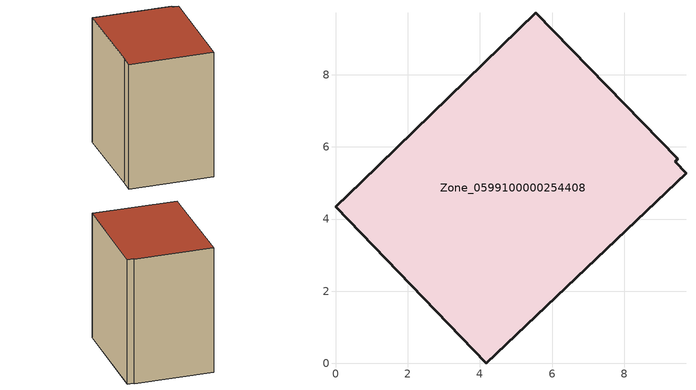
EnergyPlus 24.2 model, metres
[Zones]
Zone_0599100000254408
 floor ground (C_G): 9.48,5.67 9.41,5.59 9.71,5.27 4.18,0 0,4.34 0.73,5.03 5.54,9.72 z0
 wall outside (C_F): 0.73,5.03 0,4.34 4.18,0 9.71,5.27 9.41,5.59 9.48,5.67 5.54,9.72 0.73,5.03 z0:9.27
 roof outside (C_R): 9.41,5.59 9.48,5.67 5.54,9.72 0.73,5.03 0,4.34 4.18,0 9.71,5.27 z9.27
[BUILDING]
Pand.0599100000254408: North Axis=0; Terrain=City; Loads Convergence Tolerance Value=0.04; Temperature Convergence Tolerance Value=0.4; Solar Distribution=FullExterior; Maximum Number of Warmup Days=25; Minimum Number of Warmup Days=1
[Site:Location]
Rotterdam.The.Hague.AP_ZH_NLD Design_Conditions: Latitude=51.96; Longitude=4.45; Time Zone=1; Elevation=-4.5
[SITE:GROUNDTEMPERATURE:BUILDINGSURFACE]
18, 18, 18, 18, 18, 18, 18, 18, 18, 18, 18, 18
[MATERIAL] Thermal Absorptance=0.9; Solar Absorptance=0.7; Visible Absorptance=0.7
Name | Roughness | Thickness | Conductivity | Density | Specific Heat
G.TI.1946 | MediumSmooth | 0.15 | 1 | 540 | 1210
F.TI.1946 | Rough | 0.3 | 0.857143 | 1920 | 840
R.TI.1946 | MediumRough | 0.2 | 0.1 | 1500 | 1000
[CONSTRUCTION]
C_G: G.TI.1946
C_F: F.TI.1946
C_R: R.TI.1946
[ZONE]
Zone_0599100000254408: Type=1; Multiplier=1; Ceiling Height=Autocalculate; Volume=Autocalculate; Floor Area=autocalculate; Part of Total Floor Area=Yes
[ZONEINFILTRATION:DESIGNFLOWRATE]
Infil_Zone_0599100000254408: Zone or ZoneList or Space or SpaceList=Zone_0599100000254408; Schedule=AlwaysOn; Design Flow Rate Calculation Method=Flow/Area; Flow Rate per Floor Area=0.003; Constant Term Coefficient=1; Temperature Term Coefficient=0; Velocity Term Coefficient=0; Velocity Squared Term Coefficient=0
[HVACTEMPLATE:ZONE:IDEALLOADSAIRSYSTEM]
Zone_0599100000254408: Maximum Heating Supply Air Temperature=50; Minimum Cooling Supply Air Temperature=13; Maximum Heating Supply Air Humidity Ratio=0.0156; Minimum Cooling Supply Air Humidity Ratio=0.0077; Heating Limit=NoLimit; Cooling Limit=NoLimit; Dehumidification Control Type=ConstantSensibleHeatRatio; Cooling Sensible Heat Ratio=0.7; Dehumidification Setpoint=60; Humidification Control Type=None; Humidification Setpoint=30; Outdoor Air Method=None; Outdoor Air Flow Rate per Person=0.00944; Outdoor Air Flow Rate per Zone Floor Area=0; Outdoor Air Flow Rate per Zone=0; Demand Controlled Ventilation Type=None; Outdoor Air Economizer Type=NoEconomizer; Heat Recovery Type=None; Sensible Heat Recovery Effectiveness=0.7; Latent Heat Recovery Effectiveness=0.65
[ZONECONTROL:THERMOSTAT]
ThermostatControl_Zone_0599100000254408: Zone or ZoneList=Zone_0599100000254408; Control Type Schedule=DualSetpointControlType; Control 1=Thermostat_Zone_0599100000254408; Temperature Difference Between Cutout And Setpoint=0
[THERMOSTATSETPOINT:DUALSETPOINT]
Thermostat_Zone_0599100000254408: Heating Setpoint Temperature Schedule=HeatingSetpoint_Zone_0599100000254408; Cooling Setpoint Temperature Schedule=CoolingSetpoint_Zone_0599100000254408
[SCHEDULE:COMPACT]
HeatingSetpoint_Zone_0599100000254408: Through: 12/31, For: AllDays, Until: 24:00, 21
CoolingSetpoint_Zone_0599100000254408: Through: 12/31, For: AllDays, Until: 24:00, 24
DualSetpointControlType: Through: 12/31, For: AllDays, Until: 24:00, 4
AlwaysOn: Through: 12/31, For: AllDays, Until: 24:00, 1
